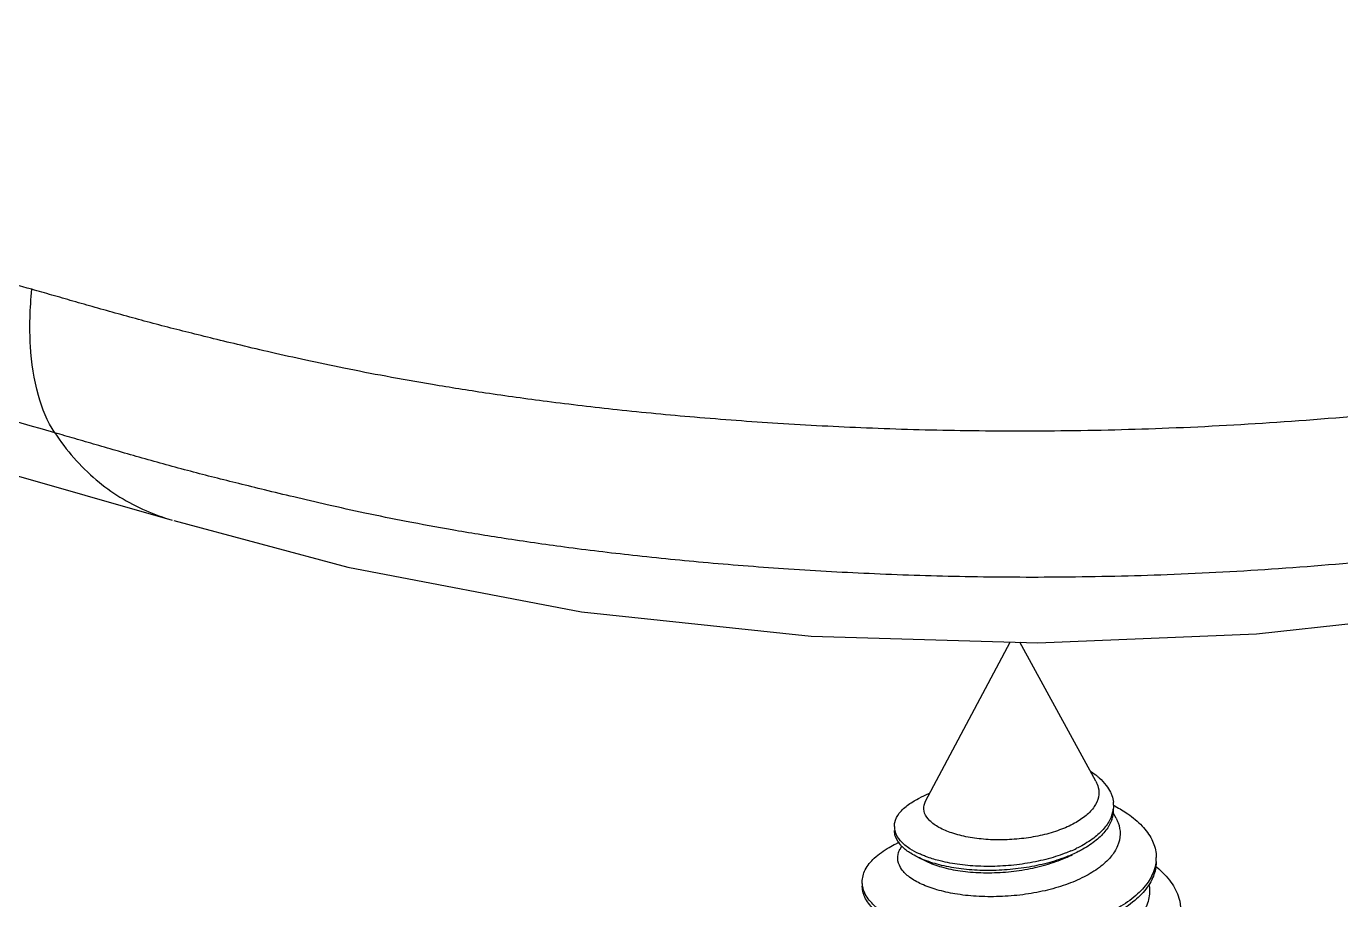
# Model space of a CAD drawing. Header units: millimetres. Extents: x 221 to 563, y 144 to 381.
# Drawn here: x 395.72 to 402.44, y 158.67 to 163.14 of the extents above; entities that cross this region are included whole.
import ezdxf

# ---------------------------------------------------------------- set-up
doc = ezdxf.new("R2010")
doc.units = ezdxf.units.MM
doc.layers.add('06___PRT_ALL_SURFS', color=7, linetype='Continuous')
doc.layers.add('3_ALL_AXES', color=7, linetype='Continuous')

# ---------------------------------------------------------------- blocks, each defined once
blk = doc.blocks.new('u31')
at = {"color": 7, "linetype": 'Continuous'}
for p, q in [((-1.9241, 18.6988), (-1.9899, 18.6669)), ((-0.7205, 18.618), (-0.7191, 18.6172)), ((-2.1265, 18.3757), (-2.1456, 18.3664)), ((-2.0039, 18.2786), (-1.9479, 18.2515))]:
    blk.add_line(p, q, dxfattribs=at)
for centre, radius, start, end in [((-1.1027, 18.4746), 0.4335, 48.20104, 50.48239), ((-0.9066, 18.6172), 0.1865, 0.42047, 6.46931), ((-1.1538, 17.7734), 0.9492, 62.03575, 62.74694), ((-0.9318, 18.6222), 0.2122, 338.64913, 347.5958), ((-0.9311, 18.5953), 0.2116, 340.19415, 344.22724), ((-0.9214, 18.5927), 0.2016, 344.17816, 353.36623), ((-0.9185, 18.6191), 0.1985, 347.63884, 352.26156), ((-0.9066, 18.5909), 0.1866, 353.3922, 0.27738), ((-2.0321, 18.4803), 0.1247, 180.46539, 196.49555), ((-1.9321, 18.5225), 0.2468, 224.06964, 225.13303), ((-1.3493, 19.1321), 0.8848, 293.22203, 295.93719), ((-0.6914, 18.2764), 0.2509, 354.14272, 0.19069)]:
    blk.add_arc(centre, radius, start, end, dxfattribs=at)
for points, start_tangent, end_tangent in [([(-0.87, 18.8408), (-0.8268, 18.809)], (0.835056, -0.550165), (0.771229, -0.636558)), ([(-0.8137, 18.7978), (-0.7683, 18.749), (-0.7405, 18.7041)], (0.745276, -0.666756), (0.432784, -0.901498)), ([(-0.8364, 18.7756), (-0.8207, 18.7358), (-0.8196, 18.6726), (-0.8469, 18.6099), (-0.9, 18.552), (-0.9759, 18.5007), (-1.0737, 18.4567), (-1.1873, 18.4231), (-1.3086, 18.4016), (-1.4334, 18.3922), (-1.5579, 18.395), (-1.6741, 18.41)], (0.480068, -0.877231), (-0.982924, 0.184013)), ([(-0.7405, 18.7041), (-0.7319, 18.6835), (-0.7213, 18.6382)], (0.432784, -0.901498), (0.112215, -0.993684)), ([(-2.1567, 18.4793), (-2.1541, 18.5057), (-2.1246, 18.5662), (-2.0637, 18.6235), (-1.9899, 18.6669)], (-0.008556, 0.999963), (0.899586, 0.436743)), ([(-1.6741, 18.41), (-1.7792, 18.4368), (-1.8646, 18.4736), (-1.925, 18.5176), (-1.9584, 18.5669), (-1.9622, 18.6195), (-1.9521, 18.6463)], (-0.982924, 0.184013), (0.472587, 0.881284)), ([(-0.7201, 18.6185), (-0.7201, 18.6147), (-0.7218, 18.5924)], (0.006859, -0.999976), (-0.134313, -0.990939)), ([(-0.7087, 18.6118), (-0.6272, 18.5625), (-0.5328, 18.4826), (-0.4701, 18.3948), (-0.4419, 18.3021), (-0.4405, 18.2773)], (0.883224, -0.468951), (0.003646, -0.999993)), ([(-0.7042, 18.5339), (-0.6906, 18.5044), (-0.6772, 18.4287), (-0.6937, 18.3528), (-0.7396, 18.2792), (-0.8132, 18.2108), (-0.9132, 18.1492), (-1.0342, 18.0978), (-1.1694, 18.0588), (-1.3153, 18.0326), (-1.4684, 18.0201), (-1.6197, 18.0221), (-1.7595, 18.038)], (0.479886, -0.877331), (-0.986071, 0.166327)), ([(-0.7342, 18.5449), (-0.7745, 18.4765), (-0.8401, 18.412), (-0.929, 18.3536), (-0.9623, 18.3365)], (-0.363227, -0.931701), (-0.899084, -0.437775)), ([(-0.732, 18.5236), (-0.7703, 18.4549), (-0.8341, 18.39), (-0.9214, 18.331), (-0.9524, 18.3146)], (-0.338717, -0.940888), (-0.89323, -0.4496)), ([(-2.1094, 18.3508), (-2.1144, 18.3562), (-2.1501, 18.4142), (-2.1566, 18.4526)], (-0.695504, 0.718522), (-0.010945, 0.99994)), ([(-1.9929, 18.3001), (-2.0551, 18.3338), (-2.1179, 18.3867), (-2.1516, 18.4449)], (-0.909605, 0.415474), (-0.285192, 0.95847)), ([(-2.3674, 18.1149), (-2.3476, 18.1952), (-2.2882, 18.272), (-2.1912, 18.3423), (-2.1456, 18.3664)], (-0.006359, 0.99998), (0.899024, 0.437898)), ([(-1.7595, 18.038), (-1.8775, 18.0647), (-1.9791, 18.102), (-2.0577, 18.1479), (-2.1092, 18.199), (-2.1332, 18.2534), (-2.1289, 18.3096), (-2.12, 18.3304)], (-0.986071, 0.166327), (0.46938, 0.882996)), ([(-2.0039, 18.2786), (-2.0497, 18.3037), (-2.1062, 18.3476)], (-0.900283, 0.435305), (-0.708719, 0.705491)), ([(-0.9524, 18.3146), (-1.0295, 18.2803), (-1.1543, 18.2397), (-1.2911, 18.2108), (-1.4347, 18.1945), (-1.5792, 18.1915), (-1.7186, 18.2017), (-1.8472, 18.2247), (-1.9592, 18.2592), (-2.0039, 18.2786)], (-0.89323, -0.4496), (-0.900283, 0.435305)), ([(-1.9394, 18.2785), (-1.9663, 18.2887), (-1.9929, 18.3001)], (-0.941617, 0.336686), (-0.909605, 0.415474)), ([(-1.0005, 18.319), (-1.0384, 18.3037), (-1.1642, 18.2639), (-1.3016, 18.2359), (-1.4453, 18.2206), (-1.5895, 18.2185), (-1.7283, 18.2297), (-1.8558, 18.2534), (-1.9394, 18.2785)], (-0.918813, -0.394692), (-0.941617, 0.336686)), ([(-1.7249, 18.1886), (-1.5897, 18.177), (-1.4459, 18.1798), (-1.3026, 18.197), (-1.1645, 18.2284), (-1.0362, 18.274), (-0.9898, 18.2957)], (0.989911, -0.141691), (0.892297, 0.451449)), ([(-1.9479, 18.2515), (-1.8472, 18.214), (-1.7249, 18.1886)], (0.899459, -0.437006), (0.989911, -0.141691)), ([(-0.4418, 18.2508), (-0.45, 18.2078), (-0.4945, 18.1151), (-0.5742, 18.0273), (-0.6863, 17.9476), (-0.7617, 17.9076)], (-0.101769, -0.994808), (-0.901962, -0.431816)), ([(-0.4404, 18.2505), (-0.4484, 18.1862), (-0.464, 18.1421)], (0.003928, -0.999992), (-0.408009, -0.912978)), ([(-0.4439, 18.2187), (-0.437, 18.2129), (-0.3446, 18.1152), (-0.2918, 18.0103), (-0.2797, 17.9302)], (0.774464, -0.632618), (0.008396, -0.999965)), ([(-2.3651, 18.0891), (-2.3674, 18.1149)], (-0.170208, 0.985408), (-0.006359, 0.99998)), ([(-0.4871, 18.0934), (-0.4852, 18.0369), (-0.5122, 17.9421), (-0.5762, 17.8512), (-0.6745, 17.7675), (-0.8032, 17.6942), (-0.957, 17.634), (-1.1293, 17.5889), (-1.3129, 17.5606), (-1.4999, 17.5498), (-1.6824, 17.5564), (-1.8526, 17.5798)], (0.147985, -0.98899), (-0.981646, 0.190714)), ([(-0.464, 18.1421), (-0.491, 18.0932), (-0.569, 18.005), (-0.6795, 17.9248), (-0.7511, 17.8859)], (-0.408009, -0.912978), (-0.897342, -0.441336)), ([(-2.2857, 17.9324), (-2.3453, 18.0061), (-2.3672, 18.0852), (-2.3673, 18.0882)], (-0.741397, 0.671067), (-0.004166, 0.999991)), ([(-2.1418, 17.868), (-2.1932, 17.8941), (-2.2883, 17.9614), (-2.3473, 18.0363), (-2.3651, 18.0891)], (-0.908598, 0.417672), (-0.170208, 0.985408))]:
    blk.add_spline(points, degree=3, dxfattribs=dict(at, start_tangent=start_tangent, end_tangent=end_tangent))
at = {"layer": '06___PRT_ALL_SURFS', "color": 7, "linetype": 'Continuous'}
blk.add_line((-89.4919, 44.0674), (-6.8892, 20.488), dxfattribs=at)
blk.add_lwpolyline([(-6.8796, 20.4853), (-5.7382, 20.1797), (-4.2075, 19.8854), (-2.7013, 19.7277), (-1.217, 19.6832), (0.216, 19.7415), (1.5746, 19.8907), (2.8443, 20.1193), (4.0135, 20.4165), (5.0777, 20.7716), (6.0422, 21.1815), (6.9123, 21.6478), (7.6198, 22.1079), (7.9653, 22.3536)], dxfattribs=at)
for points, start_tangent, end_tangent in [([(-7.81, 22.0002), (-8.2821, 22.1348), (-9.5999, 22.511), (-12.2334, 23.2627), (-14.8672, 24.0146), (-17.501, 24.7664), (-22.7685, 26.27), (-28.036, 27.7737), (-33.3036, 29.2773), (-38.5711, 30.781), (-49.1062, 33.7883), (-59.6413, 36.7955), (-64.9088, 38.2992), (-70.1763, 39.8028), (-75.4439, 41.3065), (-80.7114, 42.8101), (-83.3451, 43.5619), (-85.979, 44.3138), (-88.6125, 45.0655), (-89.9302, 45.4417), (-90.402, 45.5765)], (-0.961497, 0.274816), (-0.961682, 0.274166)), ([(-7.6593, 21.0597), (-10.2403, 21.7964), (-12.8205, 22.5328), (-17.983, 24.0065), (-28.3077, 26.9537), (-38.6323, 29.9009), (-48.957, 32.8482), (-59.2816, 35.7954), (-69.6063, 38.7426), (-79.9309, 41.6898), (-85.0935, 43.1635), (-87.6735, 43.9001), (-89.2628, 44.3537)], (-0.961687, 0.274149), (-0.961583, 0.274515)), ([(8.6166, 23.7243), (8.5279, 23.6607), (8.4388, 23.5966), (8.3495, 23.5325), (8.2603, 23.4693), (8.1719, 23.4076), (8.0842, 23.3478), (7.9965, 23.2894), (7.9064, 23.2309), (7.8125, 23.1713), (7.7146, 23.1104), (7.6143, 23.0497), (7.5099, 22.9881), (7.3983, 22.9243), (7.2759, 22.8569), (7.1387, 22.7842), (6.9825, 22.7052), (6.8049, 22.6195), (6.6044, 22.5279), (6.3798, 22.4311), (6.1323, 22.3308), (5.8594, 22.2272), (5.5559, 22.1196), (5.2163, 22.0076), (4.8348, 21.8916), (4.4039, 21.772), (3.9097, 21.6489), (3.3363, 21.5234), (2.67, 21.3995), (1.9365, 21.2879), (1.1702, 21.1971), (0.3969, 21.1307), (-0.3572, 21.0895), (-1.0668, 21.0717), (-1.7246, 21.0734), (-2.3397, 21.0907), (-2.9204, 21.1209), (-3.4662, 21.1616), (-3.9735, 21.2104), (-4.4331, 21.2646), (-4.836, 21.3206), (-5.1847, 21.376), (-5.4901, 21.4301), (-5.7641, 21.4833), (-6.0143, 21.5359), (-6.2402, 21.5865), (-6.4401, 21.6334), (-6.6187, 21.6765), (-6.782, 21.7169), (-6.9382, 21.7568), (-7.092, 21.7976), (-7.2452, 21.8396), (-7.3955, 21.8817), (-7.5404, 21.923), (-7.6787, 21.9627), (-7.81, 22.0002)], (-0.813503, -0.58156), (-0.961976, 0.273133)), ([(7.5809, 22.1805), (7.4881, 22.1226), (7.3915, 22.0635), (7.2892, 22.0024), (7.1783, 21.9381), (7.0559, 21.8695), (6.919, 21.796), (6.7637, 21.7163), (6.5876, 21.6304), (6.3894, 21.5389), (6.1679, 21.4425), (5.9246, 21.3431), (5.6576, 21.241), (5.3618, 21.1353), (5.0316, 21.0255), (4.6609, 20.9117), (4.2422, 20.7942), (3.7622, 20.6732), (3.2053, 20.55), (2.5595, 20.4289), (1.8494, 20.3204), (1.1086, 20.2324), (0.3612, 20.1684), (-0.3681, 20.1293), (-1.0549, 20.1133), (-1.6921, 20.1165), (-2.2878, 20.1351), (-2.8498, 20.1661), (-3.3783, 20.2071), (-3.8705, 20.256), (-4.3187, 20.3105), (-4.7132, 20.3671), (-5.0555, 20.4234), (-5.356, 20.4787), (-5.6264, 20.5335), (-5.8736, 20.5878), (-6.0939, 20.6393), (-6.2845, 20.6853), (-6.4531, 20.7268)], (-0.846311, -0.53269), (-0.970714, 0.240237)), ([(-7.6594, 21.0596), (-7.7672, 21.3054), (-7.8187, 21.6269), (-7.81, 22.0002)], (-0.553139, 0.833089), (0.099222, 0.995065)), ([(-7.6593, 21.0596), (-7.3878, 20.7514), (-7.0634, 20.55), (-6.8892, 20.4881)], (0.552087, -0.833787), (0.962265, -0.272114)), ([(-7.2409, 20.9384), (-7.3887, 20.9813), (-7.5288, 21.022), (-7.6593, 21.0596)], (-0.960796, 0.277256), (-0.961663, 0.274233)), ([(-6.4531, 20.7268), (-6.6122, 20.7666), (-6.7706, 20.8075), (-6.9293, 20.8503), (-7.0869, 20.8944), (-7.2409, 20.9384)], (-0.970714, 0.240237), (-0.960796, 0.277256))]:
    blk.add_spline(points, degree=3, dxfattribs=dict(at, start_tangent=start_tangent, end_tangent=end_tangent))
at = {"layer": '3_ALL_AXES', "color": 7, "linetype": 'Continuous'}
for p, q in [((-1.9522, 18.6461), (-1.3983, 19.6886)), ((-0.8363, 18.7755), (-1.3344, 19.6867)), ((-0.7042, 18.5339), (-0.7238, 18.5697)), ((-2.1199, 18.3304), (-2.1087, 18.3515))]:
    blk.add_line(p, q, dxfattribs=at)

msp = doc.modelspace()

# ---------------------------------------------------------------- block references
at = {"xscale": 0.78, "yscale": 0.78, "zscale": 0.78}
msp.add_blockref('u31', (401.8381, 144.6323), dxfattribs=at)

doc.saveas('drawing.dxf')
